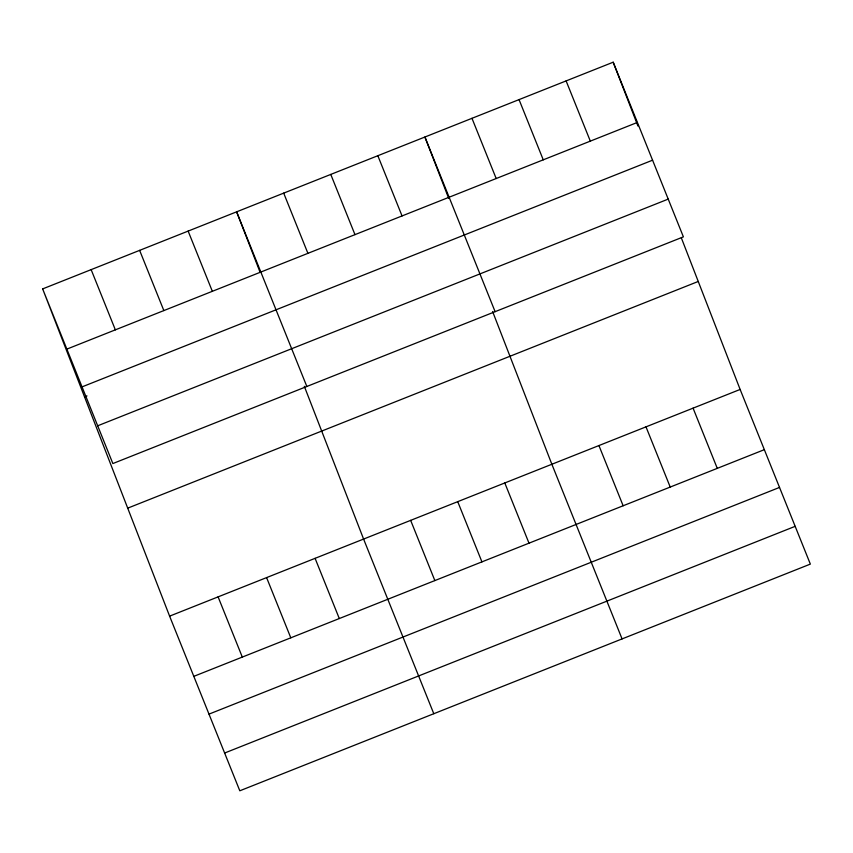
<?xml version="1.0" encoding="UTF-8"?>
<svg xmlns="http://www.w3.org/2000/svg" width="853" height="853" viewBox="0 0 853 853"><rect width="100%" height="100%" fill="white"/><g stroke="black" fill="none" stroke-linecap="round" stroke-linejoin="round"><path stroke-width="1.28" d="M42.65 288.9L613.19 62.205L683.392 236.857L112.863 463.552L42.65 288.9L169.608 616.143L239.81 790.795L810.35 564.1L740.137 389.448L681.355 237.923M66.854 349.122L637.394 122.427M82.037 386.889L652.577 160.193M84.543 396.89L86.974 395.931M97.679 425.796L668.219 199.101M127.705 508.153L698.244 281.458M169.608 616.143L740.137 389.448M193.812 676.354L764.352 449.659M208.996 714.121L779.525 487.426M224.638 753.028L795.167 526.333M566.115 80.907L590.319 141.129M693.073 408.15L717.277 468.361M519.05 99.609L543.254 159.831M645.998 426.852L670.213 487.063M471.976 118.311L496.19 178.533M598.934 445.554L623.138 505.765M495.113 311.665L424.911 137.013L448.71 198.376M622.072 638.908L551.859 464.256L492.607 311.516M377.836 155.715L402.051 215.937M504.795 482.958L528.999 543.169M330.772 174.428L354.976 234.639M457.73 501.66L481.934 561.882M283.697 193.13L307.912 253.341M410.656 520.362L434.859 580.584M306.845 386.484L236.633 211.832L259.962 271.958M433.793 713.716L363.591 539.064L304.329 386.334M188.14 231.099L212.344 291.321M315.088 558.331L339.302 618.553M139.636 250.366L163.851 310.588M266.594 577.598L290.798 637.82M91.143 269.633L115.358 329.855M218.101 596.876L242.305 657.087M613.19 62.205L637.937 126.02"/></g></svg>
